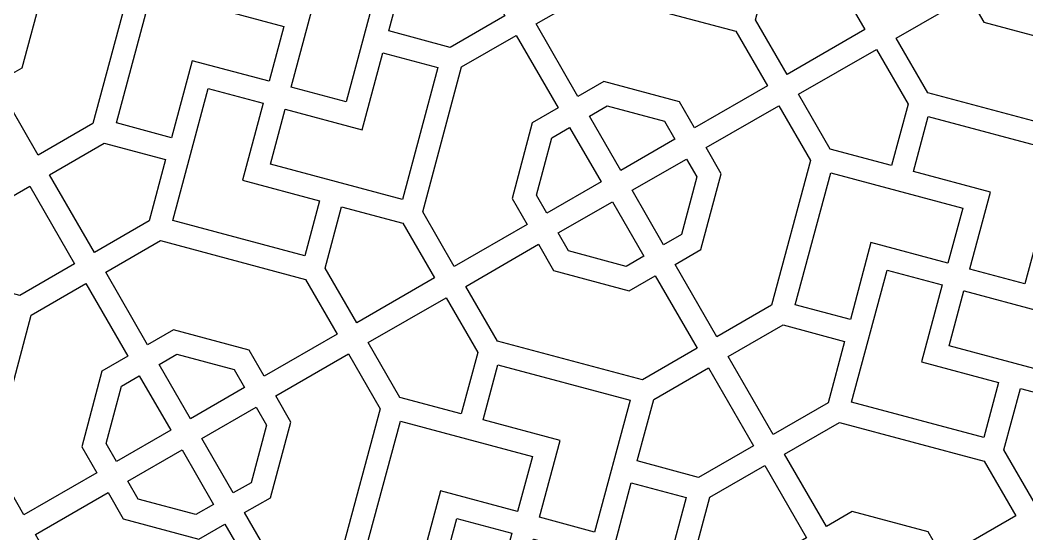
# Model space of a CAD drawing. Header units: centimetres. Extents: x 1.9 to 18.1, y -9.5 to 9.5.
# Drawn here: x 10.741 to 14.469, y 2.019 to 3.923 of the extents above; entities that cross this region are included whole.
import ezdxf

# ---------------------------------------------------------------- set-up
doc = ezdxf.new("R2010")
doc.units = ezdxf.units.CM
doc.header["$MEASUREMENT"] = 0
doc.layers.add('layer 1', color=7, linetype='Continuous')

msp = doc.modelspace()

# ---------------------------------------------------------------- linework, layer by layer
at = {"layer": 'layer 1', "color": 250}
for points, knots in [([(1.85394, 9.5), (1.85394, 9.5), (18.09811, 9.5), (18.09811, 9.5), (18.09811, 9.5), (18.09811, 9.5), (18.09811, 0.05572), (18.09811, 0.05572), (18.09811, 0.05572), (18.09811, 0.05572), (1.85394, 0.05572), (1.85394, 0.05572), (1.85394, 0.05572), (1.85394, 0.05572), (1.85394, 9.5), (1.85394, 9.5)], [0, 0, 0, 0, 0.2, 0.2, 0.2, 0.2, 0.4, 0.4, 0.4, 0.4, 0.6, 0.6, 0.6, 0.6, 1, 1, 1, 1]), ([(10.82337, 4.0267), (10.82337, 4.0267), (10.74825, 3.74634), (10.74825, 3.74634), (10.74825, 3.74634), (10.74825, 3.74634), (10.65237, 3.69099), (10.65237, 3.69099), (10.65237, 3.69099), (10.65237, 3.69099), (10.80748, 3.42234), (10.80748, 3.42234), (10.80748, 3.42234), (10.80748, 3.42234), (11.0103, 3.53943), (11.0103, 3.53943), (11.0103, 3.53943), (11.0103, 3.53943), (11.15411, 4.07618), (11.15411, 4.07618), (11.15411, 4.07618), (11.15411, 4.07618), (11.03697, 4.27908), (11.03697, 4.27908), (11.03697, 4.27908), (11.03697, 4.27908), (10.76748, 4.12349), (10.76748, 4.12349), (10.76748, 4.12349), (10.76748, 4.12349), (10.82337, 4.0267), (10.82337, 4.0267)], [0, 0, 0, 0, 0.1111111, 0.1111111, 0.1111111, 0.1111111, 0.2222222, 0.2222222, 0.2222222, 0.2222222, 0.3333333, 0.3333333, 0.3333333, 0.3333333, 0.4444444, 0.4444444, 0.4444444, 0.4444444, 0.5555556, 0.5555556, 0.5555556, 0.5555556, 0.6666667, 0.6666667, 0.6666667, 0.6666667, 0.7777778, 0.7777778, 0.7777778, 0.7777778, 1, 1, 1, 1]), ([(11.74468, 3.67416), (11.74468, 3.67416), (11.74479, 3.67413), (11.74479, 3.67413), (11.74479, 3.67413), (11.74479, 3.67413), (11.74471, 3.67383), (11.74471, 3.67383), (11.74471, 3.67383), (11.74471, 3.67383), (11.94847, 3.61924), (11.94847, 3.61924), (11.94847, 3.61924), (11.94847, 3.61924), (12.07949, 4.1082), (12.07949, 4.1082), (12.07949, 4.1082), (12.07949, 4.1082), (11.59052, 4.23923), (11.59052, 4.23923), (11.59052, 4.23923), (11.59052, 4.23923), (11.53589, 4.03536), (11.53589, 4.03536), (11.53589, 4.03536), (11.53589, 4.03536), (11.821, 3.95897), (11.821, 3.95897), (11.821, 3.95897), (11.821, 3.95897), (11.74468, 3.67416), (11.74468, 3.67416)], [0, 0, 0, 0, 0.1111111, 0.1111111, 0.1111111, 0.1111111, 0.2222222, 0.2222222, 0.2222222, 0.2222222, 0.3333333, 0.3333333, 0.3333333, 0.3333333, 0.4444444, 0.4444444, 0.4444444, 0.4444444, 0.5555556, 0.5555556, 0.5555556, 0.5555556, 0.6666667, 0.6666667, 0.6666667, 0.6666667, 0.7777778, 0.7777778, 0.7777778, 0.7777778, 1, 1, 1, 1]), ([(12.37002, 4.22732), (12.37002, 4.22732), (12.16712, 4.11017), (12.16712, 4.11017), (12.16712, 4.11017), (12.16712, 4.11017), (12.10613, 3.88255), (12.10613, 3.88255), (12.10613, 3.88255), (12.10613, 3.88255), (12.33339, 3.82166), (12.33339, 3.82166), (12.33339, 3.82166), (12.33339, 3.82166), (12.53652, 3.93894), (12.53652, 3.93894), (12.53652, 3.93894), (12.53652, 3.93894), (12.37002, 4.22732), (12.37002, 4.22732)], [0, 0, 0, 0, 0.1666667, 0.1666667, 0.1666667, 0.1666667, 0.3333333, 0.3333333, 0.3333333, 0.3333333, 0.5, 0.5, 0.5, 0.5, 0.6666667, 0.6666667, 0.6666667, 0.6666667, 1, 1, 1, 1]), ([(13.86979, 3.88731), (13.86979, 3.88731), (13.75261, 4.09027), (13.75261, 4.09027), (13.75261, 4.09027), (13.75261, 4.09027), (13.52517, 4.15121), (13.52517, 4.15121), (13.52517, 4.15121), (13.52517, 4.15121), (13.46423, 3.92378), (13.46423, 3.92378), (13.46423, 3.92378), (13.46423, 3.92378), (13.58141, 3.72081), (13.58141, 3.72081), (13.58141, 3.72081), (13.58141, 3.72081), (13.86979, 3.88731), (13.86979, 3.88731)], [0, 0, 0, 0, 0.1666667, 0.1666667, 0.1666667, 0.1666667, 0.3333333, 0.3333333, 0.3333333, 0.3333333, 0.5, 0.5, 0.5, 0.5, 0.6666667, 0.6666667, 0.6666667, 0.6666667, 1, 1, 1, 1]), ([(11.66315, 3.69595), (11.66315, 3.69595), (11.6634, 3.69589), (11.6634, 3.69589), (11.6634, 3.69589), (11.6634, 3.69589), (11.71795, 3.89947), (11.71795, 3.89947), (11.71795, 3.89947), (11.71795, 3.89947), (11.22898, 4.03049), (11.22898, 4.03049), (11.22898, 4.03049), (11.22898, 4.03049), (11.09796, 3.54152), (11.09796, 3.54152), (11.09796, 3.54152), (11.09796, 3.54152), (11.30171, 3.48693), (11.30171, 3.48693), (11.30171, 3.48693), (11.30171, 3.48693), (11.37816, 3.77225), (11.37816, 3.77225), (11.37816, 3.77225), (11.37816, 3.77225), (11.66314, 3.69589), (11.66314, 3.69589), (11.66314, 3.69589), (11.66314, 3.69589), (11.66315, 3.69595), (11.66315, 3.69595)], [0, 0, 0, 0, 0.1111111, 0.1111111, 0.1111111, 0.1111111, 0.2222222, 0.2222222, 0.2222222, 0.2222222, 0.3333333, 0.3333333, 0.3333333, 0.3333333, 0.4444444, 0.4444444, 0.4444444, 0.4444444, 0.5555556, 0.5555556, 0.5555556, 0.5555556, 0.6666667, 0.6666667, 0.6666667, 0.6666667, 0.7777778, 0.7777778, 0.7777778, 0.7777778, 1, 1, 1, 1]), ([(13.18318, 3.61994), (13.18318, 3.61994), (13.23906, 3.52315), (13.23906, 3.52315), (13.23906, 3.52315), (13.23906, 3.52315), (13.50855, 3.67874), (13.50855, 3.67874), (13.50855, 3.67874), (13.50855, 3.67874), (13.39137, 3.88171), (13.39137, 3.88171), (13.39137, 3.88171), (13.39137, 3.88171), (12.85472, 4.0255), (12.85472, 4.0255), (12.85472, 4.0255), (12.85472, 4.0255), (12.65184, 3.90837), (12.65184, 3.90837), (12.65184, 3.90837), (12.65184, 3.90837), (12.80695, 3.63971), (12.80695, 3.63971), (12.80695, 3.63971), (12.80695, 3.63971), (12.90282, 3.69507), (12.90282, 3.69507), (12.90282, 3.69507), (12.90282, 3.69507), (13.18318, 3.61994), (13.18318, 3.61994)], [0, 0, 0, 0, 0.1111111, 0.1111111, 0.1111111, 0.1111111, 0.2222222, 0.2222222, 0.2222222, 0.2222222, 0.3333333, 0.3333333, 0.3333333, 0.3333333, 0.4444444, 0.4444444, 0.4444444, 0.4444444, 0.5555556, 0.5555556, 0.5555556, 0.5555556, 0.6666667, 0.6666667, 0.6666667, 0.6666667, 0.7777778, 0.7777778, 0.7777778, 0.7777778, 1, 1, 1, 1]), ([(14.31048, 3.91501), (14.31048, 3.91501), (14.2546, 4.01181), (14.2546, 4.01181), (14.2546, 4.01181), (14.2546, 4.01181), (13.98495, 3.85612), (13.98495, 3.85612), (13.98495, 3.85612), (13.98495, 3.85612), (14.102, 3.65339), (14.102, 3.65339), (14.102, 3.65339), (14.102, 3.65339), (14.63901, 3.5095), (14.63901, 3.5095), (14.63901, 3.5095), (14.63901, 3.5095), (14.84182, 3.6266), (14.84182, 3.6266), (14.84182, 3.6266), (14.84182, 3.6266), (14.68671, 3.89525), (14.68671, 3.89525), (14.68671, 3.89525), (14.68671, 3.89525), (14.59084, 3.83989), (14.59084, 3.83989), (14.59084, 3.83989), (14.59084, 3.83989), (14.31048, 3.91501), (14.31048, 3.91501)], [0, 0, 0, 0, 0.1111111, 0.1111111, 0.1111111, 0.1111111, 0.2222222, 0.2222222, 0.2222222, 0.2222222, 0.3333333, 0.3333333, 0.3333333, 0.3333333, 0.4444444, 0.4444444, 0.4444444, 0.4444444, 0.5555556, 0.5555556, 0.5555556, 0.5555556, 0.6666667, 0.6666667, 0.6666667, 0.6666667, 0.7777778, 0.7777778, 0.7777778, 0.7777778, 1, 1, 1, 1]), ([(12.5627, 3.26171), (12.5627, 3.26171), (12.63782, 3.54206), (12.63782, 3.54206), (12.63782, 3.54206), (12.63782, 3.54206), (12.73369, 3.59742), (12.73369, 3.59742), (12.73369, 3.59742), (12.73369, 3.59742), (12.57859, 3.86607), (12.57859, 3.86607), (12.57859, 3.86607), (12.57859, 3.86607), (12.37554, 3.74884), (12.37554, 3.74884), (12.37554, 3.74884), (12.37554, 3.74884), (12.23175, 3.2122), (12.23175, 3.2122), (12.23175, 3.2122), (12.23175, 3.2122), (12.34893, 3.00924), (12.34893, 3.00924), (12.34893, 3.00924), (12.34893, 3.00924), (12.61858, 3.16492), (12.61858, 3.16492), (12.61858, 3.16492), (12.61858, 3.16492), (12.5627, 3.26171), (12.5627, 3.26171)], [0, 0, 0, 0, 0.1111111, 0.1111111, 0.1111111, 0.1111111, 0.2222222, 0.2222222, 0.2222222, 0.2222222, 0.3333333, 0.3333333, 0.3333333, 0.3333333, 0.4444444, 0.4444444, 0.4444444, 0.4444444, 0.5555556, 0.5555556, 0.5555556, 0.5555556, 0.6666667, 0.6666667, 0.6666667, 0.6666667, 0.7777778, 0.7777778, 0.7777778, 0.7777778, 1, 1, 1, 1]), ([(13.96849, 3.38355), (13.96849, 3.38355), (14.0294, 3.61086), (14.0294, 3.61086), (14.0294, 3.61086), (14.0294, 3.61086), (13.91208, 3.81405), (13.91208, 3.81405), (13.91208, 3.81405), (13.91208, 3.81405), (13.62371, 3.64756), (13.62371, 3.64756), (13.62371, 3.64756), (13.62371, 3.64756), (13.74093, 3.44452), (13.74093, 3.44452), (13.74093, 3.44452), (13.74093, 3.44452), (13.96849, 3.38355), (13.96849, 3.38355)], [0, 0, 0, 0, 0.1666667, 0.1666667, 0.1666667, 0.1666667, 0.3333333, 0.3333333, 0.3333333, 0.3333333, 0.5, 0.5, 0.5, 0.5, 0.6666667, 0.6666667, 0.6666667, 0.6666667, 1, 1, 1, 1]), ([(11.72299, 3.59255), (11.72299, 3.59255), (11.72296, 3.59245), (11.72296, 3.59245), (11.72296, 3.59245), (11.72296, 3.59245), (11.72248, 3.59258), (11.72248, 3.59258), (11.72248, 3.59258), (11.72248, 3.59258), (11.66788, 3.3888), (11.66788, 3.3888), (11.66788, 3.3888), (11.66788, 3.3888), (12.15685, 3.25778), (12.15685, 3.25778), (12.15685, 3.25778), (12.15685, 3.25778), (12.28787, 3.74674), (12.28787, 3.74674), (12.28787, 3.74674), (12.28787, 3.74674), (12.08435, 3.80128), (12.08435, 3.80128), (12.08435, 3.80128), (12.08435, 3.80128), (12.00797, 3.51619), (12.00797, 3.51619), (12.00797, 3.51619), (12.00797, 3.51619), (11.72299, 3.59255), (11.72299, 3.59255)], [0, 0, 0, 0, 0.1111111, 0.1111111, 0.1111111, 0.1111111, 0.2222222, 0.2222222, 0.2222222, 0.2222222, 0.3333333, 0.3333333, 0.3333333, 0.3333333, 0.4444444, 0.4444444, 0.4444444, 0.4444444, 0.5555556, 0.5555556, 0.5555556, 0.5555556, 0.6666667, 0.6666667, 0.6666667, 0.6666667, 0.7777778, 0.7777778, 0.7777778, 0.7777778, 1, 1, 1, 1]), ([(11.64129, 3.61464), (11.64129, 3.61464), (11.43766, 3.6692), (11.43766, 3.6692), (11.43766, 3.6692), (11.43766, 3.6692), (11.30664, 3.18023), (11.30664, 3.18023), (11.30664, 3.18023), (11.30664, 3.18023), (11.79561, 3.04921), (11.79561, 3.04921), (11.79561, 3.04921), (11.79561, 3.04921), (11.85017, 3.25285), (11.85017, 3.25285), (11.85017, 3.25285), (11.85017, 3.25285), (11.56484, 3.3293), (11.56484, 3.3293), (11.56484, 3.3293), (11.56484, 3.3293), (11.64129, 3.61464), (11.64129, 3.61464)], [0, 0, 0, 0, 0.1428571, 0.1428571, 0.1428571, 0.1428571, 0.2857143, 0.2857143, 0.2857143, 0.2857143, 0.4285714, 0.4285714, 0.4285714, 0.4285714, 0.5714286, 0.5714286, 0.5714286, 0.5714286, 0.7142857, 0.7142857, 0.7142857, 0.7142857, 1, 1, 1, 1]), ([(13.16619, 3.48108), (13.16619, 3.48108), (13.12774, 3.54769), (13.12774, 3.54769), (13.12774, 3.54769), (13.12774, 3.54769), (12.91471, 3.60477), (12.91471, 3.60477), (12.91471, 3.60477), (12.91471, 3.60477), (12.84901, 3.56685), (12.84901, 3.56685), (12.84901, 3.56685), (12.84901, 3.56685), (12.96545, 3.36518), (12.96545, 3.36518), (12.96545, 3.36518), (12.96545, 3.36518), (13.16619, 3.48108), (13.16619, 3.48108)], [0, 0, 0, 0, 0.1666667, 0.1666667, 0.1666667, 0.1666667, 0.3333333, 0.3333333, 0.3333333, 0.3333333, 0.5, 0.5, 0.5, 0.5, 0.6666667, 0.6666667, 0.6666667, 0.6666667, 1, 1, 1, 1]), ([(13.33724, 3.35311), (13.33724, 3.35311), (13.26211, 3.07276), (13.26211, 3.07276), (13.26211, 3.07276), (13.26211, 3.07276), (13.16624, 3.0174), (13.16624, 3.0174), (13.16624, 3.0174), (13.16624, 3.0174), (13.32135, 2.74875), (13.32135, 2.74875), (13.32135, 2.74875), (13.32135, 2.74875), (13.52416, 2.86584), (13.52416, 2.86584), (13.52416, 2.86584), (13.52416, 2.86584), (13.66798, 3.40259), (13.66798, 3.40259), (13.66798, 3.40259), (13.66798, 3.40259), (13.55084, 3.60549), (13.55084, 3.60549), (13.55084, 3.60549), (13.55084, 3.60549), (13.28135, 3.4499), (13.28135, 3.4499), (13.28135, 3.4499), (13.28135, 3.4499), (13.33724, 3.35311), (13.33724, 3.35311)], [0, 0, 0, 0, 0.1111111, 0.1111111, 0.1111111, 0.1111111, 0.2222222, 0.2222222, 0.2222222, 0.2222222, 0.3333333, 0.3333333, 0.3333333, 0.3333333, 0.4444444, 0.4444444, 0.4444444, 0.4444444, 0.5555556, 0.5555556, 0.5555556, 0.5555556, 0.6666667, 0.6666667, 0.6666667, 0.6666667, 0.7777778, 0.7777778, 0.7777778, 0.7777778, 1, 1, 1, 1]), ([(14.25855, 3.00057), (14.25855, 3.00057), (14.25866, 3.00054), (14.25866, 3.00054), (14.25866, 3.00054), (14.25866, 3.00054), (14.25858, 3.00024), (14.25858, 3.00024), (14.25858, 3.00024), (14.25858, 3.00024), (14.46234, 2.94565), (14.46234, 2.94565), (14.46234, 2.94565), (14.46234, 2.94565), (14.59336, 3.43461), (14.59336, 3.43461), (14.59336, 3.43461), (14.59336, 3.43461), (14.10439, 3.56564), (14.10439, 3.56564), (14.10439, 3.56564), (14.10439, 3.56564), (14.04976, 3.36177), (14.04976, 3.36177), (14.04976, 3.36177), (14.04976, 3.36177), (14.33486, 3.28538), (14.33486, 3.28538), (14.33486, 3.28538), (14.33486, 3.28538), (14.25855, 3.00057), (14.25855, 3.00057)], [0, 0, 0, 0, 0.1111111, 0.1111111, 0.1111111, 0.1111111, 0.2222222, 0.2222222, 0.2222222, 0.2222222, 0.3333333, 0.3333333, 0.3333333, 0.3333333, 0.4444444, 0.4444444, 0.4444444, 0.4444444, 0.5555556, 0.5555556, 0.5555556, 0.5555556, 0.6666667, 0.6666667, 0.6666667, 0.6666667, 0.7777778, 0.7777778, 0.7777778, 0.7777778, 1, 1, 1, 1]), ([(12.69145, 3.20699), (12.69145, 3.20699), (12.89219, 3.32289), (12.89219, 3.32289), (12.89219, 3.32289), (12.89219, 3.32289), (12.77576, 3.52455), (12.77576, 3.52455), (12.77576, 3.52455), (12.77576, 3.52455), (12.71007, 3.48662), (12.71007, 3.48662), (12.71007, 3.48662), (12.71007, 3.48662), (12.65299, 3.2736), (12.65299, 3.2736), (12.65299, 3.2736), (12.65299, 3.2736), (12.69145, 3.20699), (12.69145, 3.20699)], [0, 0, 0, 0, 0.1666667, 0.1666667, 0.1666667, 0.1666667, 0.3333333, 0.3333333, 0.3333333, 0.3333333, 0.5, 0.5, 0.5, 0.5, 0.6666667, 0.6666667, 0.6666667, 0.6666667, 1, 1, 1, 1]), ([(11.01604, 3.06109), (11.01604, 3.06109), (11.21901, 3.17828), (11.21901, 3.17828), (11.21901, 3.17828), (11.21901, 3.17828), (11.27993, 3.40566), (11.27993, 3.40566), (11.27993, 3.40566), (11.27993, 3.40566), (11.05245, 3.46661), (11.05245, 3.46661), (11.05245, 3.46661), (11.05245, 3.46661), (10.84955, 3.34947), (10.84955, 3.34947), (10.84955, 3.34947), (10.84955, 3.34947), (11.01604, 3.06109), (11.01604, 3.06109)], [0, 0, 0, 0, 0.1666667, 0.1666667, 0.1666667, 0.1666667, 0.3333333, 0.3333333, 0.3333333, 0.3333333, 0.5, 0.5, 0.5, 0.5, 0.6666667, 0.6666667, 0.6666667, 0.6666667, 1, 1, 1, 1]), ([(13.20849, 3.40783), (13.20849, 3.40783), (13.00774, 3.29193), (13.00774, 3.29193), (13.00774, 3.29193), (13.00774, 3.29193), (13.12417, 3.09027), (13.12417, 3.09027), (13.12417, 3.09027), (13.12417, 3.09027), (13.18986, 3.1282), (13.18986, 3.1282), (13.18986, 3.1282), (13.18986, 3.1282), (13.24694, 3.34122), (13.24694, 3.34122), (13.24694, 3.34122), (13.24694, 3.34122), (13.20849, 3.40783), (13.20849, 3.40783)], [0, 0, 0, 0, 0.1666667, 0.1666667, 0.1666667, 0.1666667, 0.3333333, 0.3333333, 0.3333333, 0.3333333, 0.5, 0.5, 0.5, 0.5, 0.6666667, 0.6666667, 0.6666667, 0.6666667, 1, 1, 1, 1]), ([(14.17702, 3.02236), (14.17702, 3.02236), (14.17727, 3.0223), (14.17727, 3.0223), (14.17727, 3.0223), (14.17727, 3.0223), (14.23181, 3.22588), (14.23181, 3.22588), (14.23181, 3.22588), (14.23181, 3.22588), (13.74284, 3.3569), (13.74284, 3.3569), (13.74284, 3.3569), (13.74284, 3.3569), (13.61183, 2.86793), (13.61183, 2.86793), (13.61183, 2.86793), (13.61183, 2.86793), (13.81558, 2.81334), (13.81558, 2.81334), (13.81558, 2.81334), (13.81558, 2.81334), (13.89203, 3.09866), (13.89203, 3.09866), (13.89203, 3.09866), (13.89203, 3.09866), (14.17701, 3.02231), (14.17701, 3.02231), (14.17701, 3.02231), (14.17701, 3.02231), (14.17702, 3.02236), (14.17702, 3.02236)], [0, 0, 0, 0, 0.1111111, 0.1111111, 0.1111111, 0.1111111, 0.2222222, 0.2222222, 0.2222222, 0.2222222, 0.3333333, 0.3333333, 0.3333333, 0.3333333, 0.4444444, 0.4444444, 0.4444444, 0.4444444, 0.5555556, 0.5555556, 0.5555556, 0.5555556, 0.6666667, 0.6666667, 0.6666667, 0.6666667, 0.7777778, 0.7777778, 0.7777778, 0.7777778, 1, 1, 1, 1]), ([(10.7763, 3.30718), (10.7763, 3.30718), (10.57339, 3.19003), (10.57339, 3.19003), (10.57339, 3.19003), (10.57339, 3.19003), (10.5124, 2.96242), (10.5124, 2.96242), (10.5124, 2.96242), (10.5124, 2.96242), (10.73966, 2.90152), (10.73966, 2.90152), (10.73966, 2.90152), (10.73966, 2.90152), (10.94279, 3.0188), (10.94279, 3.0188), (10.94279, 3.0188), (10.94279, 3.0188), (10.7763, 3.30718), (10.7763, 3.30718)], [0, 0, 0, 0, 0.1666667, 0.1666667, 0.1666667, 0.1666667, 0.3333333, 0.3333333, 0.3333333, 0.3333333, 0.5, 0.5, 0.5, 0.5, 0.6666667, 0.6666667, 0.6666667, 0.6666667, 1, 1, 1, 1]), ([(12.73374, 3.13374), (12.73374, 3.13374), (12.7722, 3.06712), (12.7722, 3.06712), (12.7722, 3.06712), (12.7722, 3.06712), (12.98522, 3.01005), (12.98522, 3.01005), (12.98522, 3.01005), (12.98522, 3.01005), (13.05092, 3.04798), (13.05092, 3.04798), (13.05092, 3.04798), (13.05092, 3.04798), (12.93449, 3.24964), (12.93449, 3.24964), (12.93449, 3.24964), (12.93449, 3.24964), (12.73374, 3.13374), (12.73374, 3.13374)], [0, 0, 0, 0, 0.1666667, 0.1666667, 0.1666667, 0.1666667, 0.3333333, 0.3333333, 0.3333333, 0.3333333, 0.5, 0.5, 0.5, 0.5, 0.6666667, 0.6666667, 0.6666667, 0.6666667, 1, 1, 1, 1]), ([(12.27606, 2.96717), (12.27606, 2.96717), (12.15888, 3.17013), (12.15888, 3.17013), (12.15888, 3.17013), (12.15888, 3.17013), (11.93144, 3.23107), (11.93144, 3.23107), (11.93144, 3.23107), (11.93144, 3.23107), (11.8705, 3.00364), (11.8705, 3.00364), (11.8705, 3.00364), (11.8705, 3.00364), (11.98769, 2.80067), (11.98769, 2.80067), (11.98769, 2.80067), (11.98769, 2.80067), (12.27606, 2.96717), (12.27606, 2.96717)], [0, 0, 0, 0, 0.1666667, 0.1666667, 0.1666667, 0.1666667, 0.3333333, 0.3333333, 0.3333333, 0.3333333, 0.5, 0.5, 0.5, 0.5, 0.6666667, 0.6666667, 0.6666667, 0.6666667, 1, 1, 1, 1]), ([(11.58945, 2.69981), (11.58945, 2.69981), (11.64533, 2.60301), (11.64533, 2.60301), (11.64533, 2.60301), (11.64533, 2.60301), (11.91482, 2.7586), (11.91482, 2.7586), (11.91482, 2.7586), (11.91482, 2.7586), (11.79764, 2.96156), (11.79764, 2.96156), (11.79764, 2.96156), (11.79764, 2.96156), (11.26099, 3.10536), (11.26099, 3.10536), (11.26099, 3.10536), (11.26099, 3.10536), (11.05811, 2.98823), (11.05811, 2.98823), (11.05811, 2.98823), (11.05811, 2.98823), (11.21322, 2.71957), (11.21322, 2.71957), (11.21322, 2.71957), (11.21322, 2.71957), (11.30909, 2.77493), (11.30909, 2.77493), (11.30909, 2.77493), (11.30909, 2.77493), (11.58945, 2.69981), (11.58945, 2.69981)], [0, 0, 0, 0, 0.1111111, 0.1111111, 0.1111111, 0.1111111, 0.2222222, 0.2222222, 0.2222222, 0.2222222, 0.3333333, 0.3333333, 0.3333333, 0.3333333, 0.4444444, 0.4444444, 0.4444444, 0.4444444, 0.5555556, 0.5555556, 0.5555556, 0.5555556, 0.6666667, 0.6666667, 0.6666667, 0.6666667, 0.7777778, 0.7777778, 0.7777778, 0.7777778, 1, 1, 1, 1]), ([(14.23685, 2.91896), (14.23685, 2.91896), (14.23683, 2.91887), (14.23683, 2.91887), (14.23683, 2.91887), (14.23683, 2.91887), (14.23635, 2.91899), (14.23635, 2.91899), (14.23635, 2.91899), (14.23635, 2.91899), (14.18175, 2.71521), (14.18175, 2.71521), (14.18175, 2.71521), (14.18175, 2.71521), (14.67072, 2.58419), (14.67072, 2.58419), (14.67072, 2.58419), (14.67072, 2.58419), (14.80174, 3.07315), (14.80174, 3.07315), (14.80174, 3.07315), (14.80174, 3.07315), (14.59822, 3.12769), (14.59822, 3.12769), (14.59822, 3.12769), (14.59822, 3.12769), (14.52183, 2.8426), (14.52183, 2.8426), (14.52183, 2.8426), (14.52183, 2.8426), (14.23685, 2.91896), (14.23685, 2.91896)], [0, 0, 0, 0, 0.1111111, 0.1111111, 0.1111111, 0.1111111, 0.2222222, 0.2222222, 0.2222222, 0.2222222, 0.3333333, 0.3333333, 0.3333333, 0.3333333, 0.4444444, 0.4444444, 0.4444444, 0.4444444, 0.5555556, 0.5555556, 0.5555556, 0.5555556, 0.6666667, 0.6666667, 0.6666667, 0.6666667, 0.7777778, 0.7777778, 0.7777778, 0.7777778, 1, 1, 1, 1]), ([(12.71676, 2.99487), (12.71676, 2.99487), (12.66087, 3.09167), (12.66087, 3.09167), (12.66087, 3.09167), (12.66087, 3.09167), (12.39122, 2.93598), (12.39122, 2.93598), (12.39122, 2.93598), (12.39122, 2.93598), (12.50827, 2.73325), (12.50827, 2.73325), (12.50827, 2.73325), (12.50827, 2.73325), (13.04528, 2.58936), (13.04528, 2.58936), (13.04528, 2.58936), (13.04528, 2.58936), (13.24809, 2.70645), (13.24809, 2.70645), (13.24809, 2.70645), (13.24809, 2.70645), (13.09299, 2.97511), (13.09299, 2.97511), (13.09299, 2.97511), (13.09299, 2.97511), (12.99711, 2.91975), (12.99711, 2.91975), (12.99711, 2.91975), (12.99711, 2.91975), (12.71676, 2.99487), (12.71676, 2.99487)], [0, 0, 0, 0, 0.1111111, 0.1111111, 0.1111111, 0.1111111, 0.2222222, 0.2222222, 0.2222222, 0.2222222, 0.3333333, 0.3333333, 0.3333333, 0.3333333, 0.4444444, 0.4444444, 0.4444444, 0.4444444, 0.5555556, 0.5555556, 0.5555556, 0.5555556, 0.6666667, 0.6666667, 0.6666667, 0.6666667, 0.7777778, 0.7777778, 0.7777778, 0.7777778, 1, 1, 1, 1]), ([(14.15516, 2.94105), (14.15516, 2.94105), (13.95152, 2.99562), (13.95152, 2.99562), (13.95152, 2.99562), (13.95152, 2.99562), (13.8205, 2.50664), (13.8205, 2.50664), (13.8205, 2.50664), (13.8205, 2.50664), (14.30948, 2.37562), (14.30948, 2.37562), (14.30948, 2.37562), (14.30948, 2.37562), (14.36404, 2.57926), (14.36404, 2.57926), (14.36404, 2.57926), (14.36404, 2.57926), (14.0787, 2.65571), (14.0787, 2.65571), (14.0787, 2.65571), (14.0787, 2.65571), (14.15516, 2.94105), (14.15516, 2.94105)], [0, 0, 0, 0, 0.1428571, 0.1428571, 0.1428571, 0.1428571, 0.2857143, 0.2857143, 0.2857143, 0.2857143, 0.4285714, 0.4285714, 0.4285714, 0.4285714, 0.5714286, 0.5714286, 0.5714286, 0.5714286, 0.7142857, 0.7142857, 0.7142857, 0.7142857, 1, 1, 1, 1]), ([(10.96897, 2.34157), (10.96897, 2.34157), (11.04409, 2.62192), (11.04409, 2.62192), (11.04409, 2.62192), (11.04409, 2.62192), (11.13997, 2.67728), (11.13997, 2.67728), (11.13997, 2.67728), (11.13997, 2.67728), (10.98486, 2.94593), (10.98486, 2.94593), (10.98486, 2.94593), (10.98486, 2.94593), (10.78181, 2.8287), (10.78181, 2.8287), (10.78181, 2.8287), (10.78181, 2.8287), (10.63802, 2.29206), (10.63802, 2.29206), (10.63802, 2.29206), (10.63802, 2.29206), (10.7552, 2.0891), (10.7552, 2.0891), (10.7552, 2.0891), (10.7552, 2.0891), (11.02485, 2.24478), (11.02485, 2.24478), (11.02485, 2.24478), (11.02485, 2.24478), (10.96897, 2.34157), (10.96897, 2.34157)], [0, 0, 0, 0, 0.1111111, 0.1111111, 0.1111111, 0.1111111, 0.2222222, 0.2222222, 0.2222222, 0.2222222, 0.3333333, 0.3333333, 0.3333333, 0.3333333, 0.4444444, 0.4444444, 0.4444444, 0.4444444, 0.5555556, 0.5555556, 0.5555556, 0.5555556, 0.6666667, 0.6666667, 0.6666667, 0.6666667, 0.7777778, 0.7777778, 0.7777778, 0.7777778, 1, 1, 1, 1]), ([(12.37476, 2.46341), (12.37476, 2.46341), (12.43567, 2.69072), (12.43567, 2.69072), (12.43567, 2.69072), (12.43567, 2.69072), (12.31835, 2.89391), (12.31835, 2.89391), (12.31835, 2.89391), (12.31835, 2.89391), (12.02998, 2.72742), (12.02998, 2.72742), (12.02998, 2.72742), (12.02998, 2.72742), (12.1472, 2.52438), (12.1472, 2.52438), (12.1472, 2.52438), (12.1472, 2.52438), (12.37476, 2.46341), (12.37476, 2.46341)], [0, 0, 0, 0, 0.1666667, 0.1666667, 0.1666667, 0.1666667, 0.3333333, 0.3333333, 0.3333333, 0.3333333, 0.5, 0.5, 0.5, 0.5, 0.6666667, 0.6666667, 0.6666667, 0.6666667, 1, 1, 1, 1]), ([(13.52991, 2.3875), (13.52991, 2.3875), (13.73288, 2.50469), (13.73288, 2.50469), (13.73288, 2.50469), (13.73288, 2.50469), (13.7938, 2.73207), (13.7938, 2.73207), (13.7938, 2.73207), (13.7938, 2.73207), (13.56631, 2.79302), (13.56631, 2.79302), (13.56631, 2.79302), (13.56631, 2.79302), (13.36341, 2.67588), (13.36341, 2.67588), (13.36341, 2.67588), (13.36341, 2.67588), (13.52991, 2.3875), (13.52991, 2.3875)], [0, 0, 0, 0, 0.1666667, 0.1666667, 0.1666667, 0.1666667, 0.3333333, 0.3333333, 0.3333333, 0.3333333, 0.5, 0.5, 0.5, 0.5, 0.6666667, 0.6666667, 0.6666667, 0.6666667, 1, 1, 1, 1]), ([(11.57246, 2.56094), (11.57246, 2.56094), (11.53401, 2.62756), (11.53401, 2.62756), (11.53401, 2.62756), (11.53401, 2.62756), (11.32098, 2.68463), (11.32098, 2.68463), (11.32098, 2.68463), (11.32098, 2.68463), (11.25529, 2.64671), (11.25529, 2.64671), (11.25529, 2.64671), (11.25529, 2.64671), (11.37172, 2.44504), (11.37172, 2.44504), (11.37172, 2.44504), (11.37172, 2.44504), (11.57246, 2.56094), (11.57246, 2.56094)], [0, 0, 0, 0, 0.1666667, 0.1666667, 0.1666667, 0.1666667, 0.3333333, 0.3333333, 0.3333333, 0.3333333, 0.5, 0.5, 0.5, 0.5, 0.6666667, 0.6666667, 0.6666667, 0.6666667, 1, 1, 1, 1]), ([(11.74351, 2.43297), (11.74351, 2.43297), (11.66839, 2.15261), (11.66839, 2.15261), (11.66839, 2.15261), (11.66839, 2.15261), (11.57251, 2.09726), (11.57251, 2.09726), (11.57251, 2.09726), (11.57251, 2.09726), (11.72762, 1.8286), (11.72762, 1.8286), (11.72762, 1.8286), (11.72762, 1.8286), (11.93043, 1.9457), (11.93043, 1.9457), (11.93043, 1.9457), (11.93043, 1.9457), (12.07425, 2.48245), (12.07425, 2.48245), (12.07425, 2.48245), (12.07425, 2.48245), (11.95711, 2.68535), (11.95711, 2.68535), (11.95711, 2.68535), (11.95711, 2.68535), (11.68762, 2.52976), (11.68762, 2.52976), (11.68762, 2.52976), (11.68762, 2.52976), (11.74351, 2.43297), (11.74351, 2.43297)], [0, 0, 0, 0, 0.1111111, 0.1111111, 0.1111111, 0.1111111, 0.2222222, 0.2222222, 0.2222222, 0.2222222, 0.3333333, 0.3333333, 0.3333333, 0.3333333, 0.4444444, 0.4444444, 0.4444444, 0.4444444, 0.5555556, 0.5555556, 0.5555556, 0.5555556, 0.6666667, 0.6666667, 0.6666667, 0.6666667, 0.7777778, 0.7777778, 0.7777778, 0.7777778, 1, 1, 1, 1]), ([(12.66482, 2.08043), (12.66482, 2.08043), (12.66493, 2.0804), (12.66493, 2.0804), (12.66493, 2.0804), (12.66493, 2.0804), (12.66485, 2.08011), (12.66485, 2.08011), (12.66485, 2.08011), (12.66485, 2.08011), (12.86861, 2.02551), (12.86861, 2.02551), (12.86861, 2.02551), (12.86861, 2.02551), (12.99963, 2.51448), (12.99963, 2.51448), (12.99963, 2.51448), (12.99963, 2.51448), (12.51066, 2.6455), (12.51066, 2.6455), (12.51066, 2.6455), (12.51066, 2.6455), (12.45603, 2.44163), (12.45603, 2.44163), (12.45603, 2.44163), (12.45603, 2.44163), (12.74114, 2.36524), (12.74114, 2.36524), (12.74114, 2.36524), (12.74114, 2.36524), (12.66482, 2.08043), (12.66482, 2.08043)], [0, 0, 0, 0, 0.1111111, 0.1111111, 0.1111111, 0.1111111, 0.2222222, 0.2222222, 0.2222222, 0.2222222, 0.3333333, 0.3333333, 0.3333333, 0.3333333, 0.4444444, 0.4444444, 0.4444444, 0.4444444, 0.5555556, 0.5555556, 0.5555556, 0.5555556, 0.6666667, 0.6666667, 0.6666667, 0.6666667, 0.7777778, 0.7777778, 0.7777778, 0.7777778, 1, 1, 1, 1]), ([(13.29016, 2.63359), (13.29016, 2.63359), (13.08726, 2.51644), (13.08726, 2.51644), (13.08726, 2.51644), (13.08726, 2.51644), (13.02627, 2.28883), (13.02627, 2.28883), (13.02627, 2.28883), (13.02627, 2.28883), (13.25353, 2.22793), (13.25353, 2.22793), (13.25353, 2.22793), (13.25353, 2.22793), (13.45666, 2.34521), (13.45666, 2.34521), (13.45666, 2.34521), (13.45666, 2.34521), (13.29016, 2.63359), (13.29016, 2.63359)], [0, 0, 0, 0, 0.1666667, 0.1666667, 0.1666667, 0.1666667, 0.3333333, 0.3333333, 0.3333333, 0.3333333, 0.5, 0.5, 0.5, 0.5, 0.6666667, 0.6666667, 0.6666667, 0.6666667, 1, 1, 1, 1]), ([(11.09772, 2.28685), (11.09772, 2.28685), (11.29847, 2.40275), (11.29847, 2.40275), (11.29847, 2.40275), (11.29847, 2.40275), (11.18203, 2.60441), (11.18203, 2.60441), (11.18203, 2.60441), (11.18203, 2.60441), (11.11634, 2.56648), (11.11634, 2.56648), (11.11634, 2.56648), (11.11634, 2.56648), (11.05926, 2.35346), (11.05926, 2.35346), (11.05926, 2.35346), (11.05926, 2.35346), (11.09772, 2.28685), (11.09772, 2.28685)], [0, 0, 0, 0, 0.1666667, 0.1666667, 0.1666667, 0.1666667, 0.3333333, 0.3333333, 0.3333333, 0.3333333, 0.5, 0.5, 0.5, 0.5, 0.6666667, 0.6666667, 0.6666667, 0.6666667, 1, 1, 1, 1]), ([(14.78993, 2.29358), (14.78993, 2.29358), (14.67275, 2.49654), (14.67275, 2.49654), (14.67275, 2.49654), (14.67275, 2.49654), (14.44531, 2.55748), (14.44531, 2.55748), (14.44531, 2.55748), (14.44531, 2.55748), (14.38437, 2.33005), (14.38437, 2.33005), (14.38437, 2.33005), (14.38437, 2.33005), (14.50155, 2.12708), (14.50155, 2.12708), (14.50155, 2.12708), (14.50155, 2.12708), (14.78993, 2.29358), (14.78993, 2.29358)], [0, 0, 0, 0, 0.1666667, 0.1666667, 0.1666667, 0.1666667, 0.3333333, 0.3333333, 0.3333333, 0.3333333, 0.5, 0.5, 0.5, 0.5, 0.6666667, 0.6666667, 0.6666667, 0.6666667, 1, 1, 1, 1]), ([(11.61476, 2.48769), (11.61476, 2.48769), (11.41401, 2.37179), (11.41401, 2.37179), (11.41401, 2.37179), (11.41401, 2.37179), (11.53044, 2.17013), (11.53044, 2.17013), (11.53044, 2.17013), (11.53044, 2.17013), (11.59613, 2.20806), (11.59613, 2.20806), (11.59613, 2.20806), (11.59613, 2.20806), (11.65322, 2.42108), (11.65322, 2.42108), (11.65322, 2.42108), (11.65322, 2.42108), (11.61476, 2.48769), (11.61476, 2.48769)], [0, 0, 0, 0, 0.1666667, 0.1666667, 0.1666667, 0.1666667, 0.3333333, 0.3333333, 0.3333333, 0.3333333, 0.5, 0.5, 0.5, 0.5, 0.6666667, 0.6666667, 0.6666667, 0.6666667, 1, 1, 1, 1]), ([(12.58329, 2.10222), (12.58329, 2.10222), (12.58354, 2.10216), (12.58354, 2.10216), (12.58354, 2.10216), (12.58354, 2.10216), (12.63809, 2.30574), (12.63809, 2.30574), (12.63809, 2.30574), (12.63809, 2.30574), (12.14912, 2.43676), (12.14912, 2.43676), (12.14912, 2.43676), (12.14912, 2.43676), (12.0181, 1.94779), (12.0181, 1.94779), (12.0181, 1.94779), (12.0181, 1.94779), (12.22185, 1.8932), (12.22185, 1.8932), (12.22185, 1.8932), (12.22185, 1.8932), (12.2983, 2.17852), (12.2983, 2.17852), (12.2983, 2.17852), (12.2983, 2.17852), (12.58328, 2.10217), (12.58328, 2.10217), (12.58328, 2.10217), (12.58328, 2.10217), (12.58329, 2.10222), (12.58329, 2.10222)], [0, 0, 0, 0, 0.1111111, 0.1111111, 0.1111111, 0.1111111, 0.2222222, 0.2222222, 0.2222222, 0.2222222, 0.3333333, 0.3333333, 0.3333333, 0.3333333, 0.4444444, 0.4444444, 0.4444444, 0.4444444, 0.5555556, 0.5555556, 0.5555556, 0.5555556, 0.6666667, 0.6666667, 0.6666667, 0.6666667, 0.7777778, 0.7777778, 0.7777778, 0.7777778, 1, 1, 1, 1]), ([(14.10332, 2.02622), (14.10332, 2.02622), (14.1592, 1.92942), (14.1592, 1.92942), (14.1592, 1.92942), (14.1592, 1.92942), (14.42869, 2.08501), (14.42869, 2.08501), (14.42869, 2.08501), (14.42869, 2.08501), (14.3115, 2.28798), (14.3115, 2.28798), (14.3115, 2.28798), (14.3115, 2.28798), (13.77486, 2.43177), (13.77486, 2.43177), (13.77486, 2.43177), (13.77486, 2.43177), (13.57198, 2.31464), (13.57198, 2.31464), (13.57198, 2.31464), (13.57198, 2.31464), (13.72709, 2.04598), (13.72709, 2.04598), (13.72709, 2.04598), (13.72709, 2.04598), (13.82296, 2.10134), (13.82296, 2.10134), (13.82296, 2.10134), (13.82296, 2.10134), (14.10332, 2.02622), (14.10332, 2.02622)], [0, 0, 0, 0, 0.1111111, 0.1111111, 0.1111111, 0.1111111, 0.2222222, 0.2222222, 0.2222222, 0.2222222, 0.3333333, 0.3333333, 0.3333333, 0.3333333, 0.4444444, 0.4444444, 0.4444444, 0.4444444, 0.5555556, 0.5555556, 0.5555556, 0.5555556, 0.6666667, 0.6666667, 0.6666667, 0.6666667, 0.7777778, 0.7777778, 0.7777778, 0.7777778, 1, 1, 1, 1]), ([(11.14001, 2.2136), (11.14001, 2.2136), (11.17847, 2.14698), (11.17847, 2.14698), (11.17847, 2.14698), (11.17847, 2.14698), (11.39149, 2.08991), (11.39149, 2.08991), (11.39149, 2.08991), (11.39149, 2.08991), (11.45719, 2.12784), (11.45719, 2.12784), (11.45719, 2.12784), (11.45719, 2.12784), (11.34076, 2.3295), (11.34076, 2.3295), (11.34076, 2.3295), (11.34076, 2.3295), (11.14001, 2.2136), (11.14001, 2.2136)], [0, 0, 0, 0, 0.1666667, 0.1666667, 0.1666667, 0.1666667, 0.3333333, 0.3333333, 0.3333333, 0.3333333, 0.5, 0.5, 0.5, 0.5, 0.6666667, 0.6666667, 0.6666667, 0.6666667, 1, 1, 1, 1]), ([(13.48284, 1.66798), (13.48284, 1.66798), (13.55796, 1.94834), (13.55796, 1.94834), (13.55796, 1.94834), (13.55796, 1.94834), (13.65383, 2.00369), (13.65383, 2.00369), (13.65383, 2.00369), (13.65383, 2.00369), (13.49873, 2.27235), (13.49873, 2.27235), (13.49873, 2.27235), (13.49873, 2.27235), (13.29568, 2.15511), (13.29568, 2.15511), (13.29568, 2.15511), (13.29568, 2.15511), (13.15189, 1.61847), (13.15189, 1.61847), (13.15189, 1.61847), (13.15189, 1.61847), (13.26907, 1.41551), (13.26907, 1.41551), (13.26907, 1.41551), (13.26907, 1.41551), (13.53872, 1.57119), (13.53872, 1.57119), (13.53872, 1.57119), (13.53872, 1.57119), (13.48284, 1.66798), (13.48284, 1.66798)], [0, 0, 0, 0, 0.1111111, 0.1111111, 0.1111111, 0.1111111, 0.2222222, 0.2222222, 0.2222222, 0.2222222, 0.3333333, 0.3333333, 0.3333333, 0.3333333, 0.4444444, 0.4444444, 0.4444444, 0.4444444, 0.5555556, 0.5555556, 0.5555556, 0.5555556, 0.6666667, 0.6666667, 0.6666667, 0.6666667, 0.7777778, 0.7777778, 0.7777778, 0.7777778, 1, 1, 1, 1]), ([(12.64313, 1.99882), (12.64313, 1.99882), (12.6431, 1.99873), (12.6431, 1.99873), (12.6431, 1.99873), (12.6431, 1.99873), (12.64262, 1.99885), (12.64262, 1.99885), (12.64262, 1.99885), (12.64262, 1.99885), (12.58802, 1.79507), (12.58802, 1.79507), (12.58802, 1.79507), (12.58802, 1.79507), (13.07699, 1.66405), (13.07699, 1.66405), (13.07699, 1.66405), (13.07699, 1.66405), (13.20801, 2.15302), (13.20801, 2.15302), (13.20801, 2.15302), (13.20801, 2.15302), (13.00449, 2.20755), (13.00449, 2.20755), (13.00449, 2.20755), (13.00449, 2.20755), (12.92811, 1.92246), (12.92811, 1.92246), (12.92811, 1.92246), (12.92811, 1.92246), (12.64313, 1.99882), (12.64313, 1.99882)], [0, 0, 0, 0, 0.1111111, 0.1111111, 0.1111111, 0.1111111, 0.2222222, 0.2222222, 0.2222222, 0.2222222, 0.3333333, 0.3333333, 0.3333333, 0.3333333, 0.4444444, 0.4444444, 0.4444444, 0.4444444, 0.5555556, 0.5555556, 0.5555556, 0.5555556, 0.6666667, 0.6666667, 0.6666667, 0.6666667, 0.7777778, 0.7777778, 0.7777778, 0.7777778, 1, 1, 1, 1]), ([(11.12303, 2.07473), (11.12303, 2.07473), (11.06714, 2.17153), (11.06714, 2.17153), (11.06714, 2.17153), (11.06714, 2.17153), (10.79749, 2.01584), (10.79749, 2.01584), (10.79749, 2.01584), (10.79749, 2.01584), (10.91454, 1.81311), (10.91454, 1.81311), (10.91454, 1.81311), (10.91454, 1.81311), (11.45155, 1.66922), (11.45155, 1.66922), (11.45155, 1.66922), (11.45155, 1.66922), (11.65436, 1.78632), (11.65436, 1.78632), (11.65436, 1.78632), (11.65436, 1.78632), (11.49926, 2.05497), (11.49926, 2.05497), (11.49926, 2.05497), (11.49926, 2.05497), (11.40338, 1.99961), (11.40338, 1.99961), (11.40338, 1.99961), (11.40338, 1.99961), (11.12303, 2.07473), (11.12303, 2.07473)], [0, 0, 0, 0, 0.1111111, 0.1111111, 0.1111111, 0.1111111, 0.2222222, 0.2222222, 0.2222222, 0.2222222, 0.3333333, 0.3333333, 0.3333333, 0.3333333, 0.4444444, 0.4444444, 0.4444444, 0.4444444, 0.5555556, 0.5555556, 0.5555556, 0.5555556, 0.6666667, 0.6666667, 0.6666667, 0.6666667, 0.7777778, 0.7777778, 0.7777778, 0.7777778, 1, 1, 1, 1]), ([(12.56143, 2.02091), (12.56143, 2.02091), (12.3578, 2.07547), (12.3578, 2.07547), (12.3578, 2.07547), (12.3578, 2.07547), (12.22678, 1.58651), (12.22678, 1.58651), (12.22678, 1.58651), (12.22678, 1.58651), (12.71575, 1.45549), (12.71575, 1.45549), (12.71575, 1.45549), (12.71575, 1.45549), (12.77031, 1.65912), (12.77031, 1.65912), (12.77031, 1.65912), (12.77031, 1.65912), (12.48498, 1.73557), (12.48498, 1.73557), (12.48498, 1.73557), (12.48498, 1.73557), (12.56143, 2.02091), (12.56143, 2.02091)], [0, 0, 0, 0, 0.1428571, 0.1428571, 0.1428571, 0.1428571, 0.2857143, 0.2857143, 0.2857143, 0.2857143, 0.4285714, 0.4285714, 0.4285714, 0.4285714, 0.5714286, 0.5714286, 0.5714286, 0.5714286, 0.7142857, 0.7142857, 0.7142857, 0.7142857, 1, 1, 1, 1])]:
    msp.add_open_spline(points, degree=3, knots=knots, dxfattribs=at)

doc.saveas('drawing.dxf')
